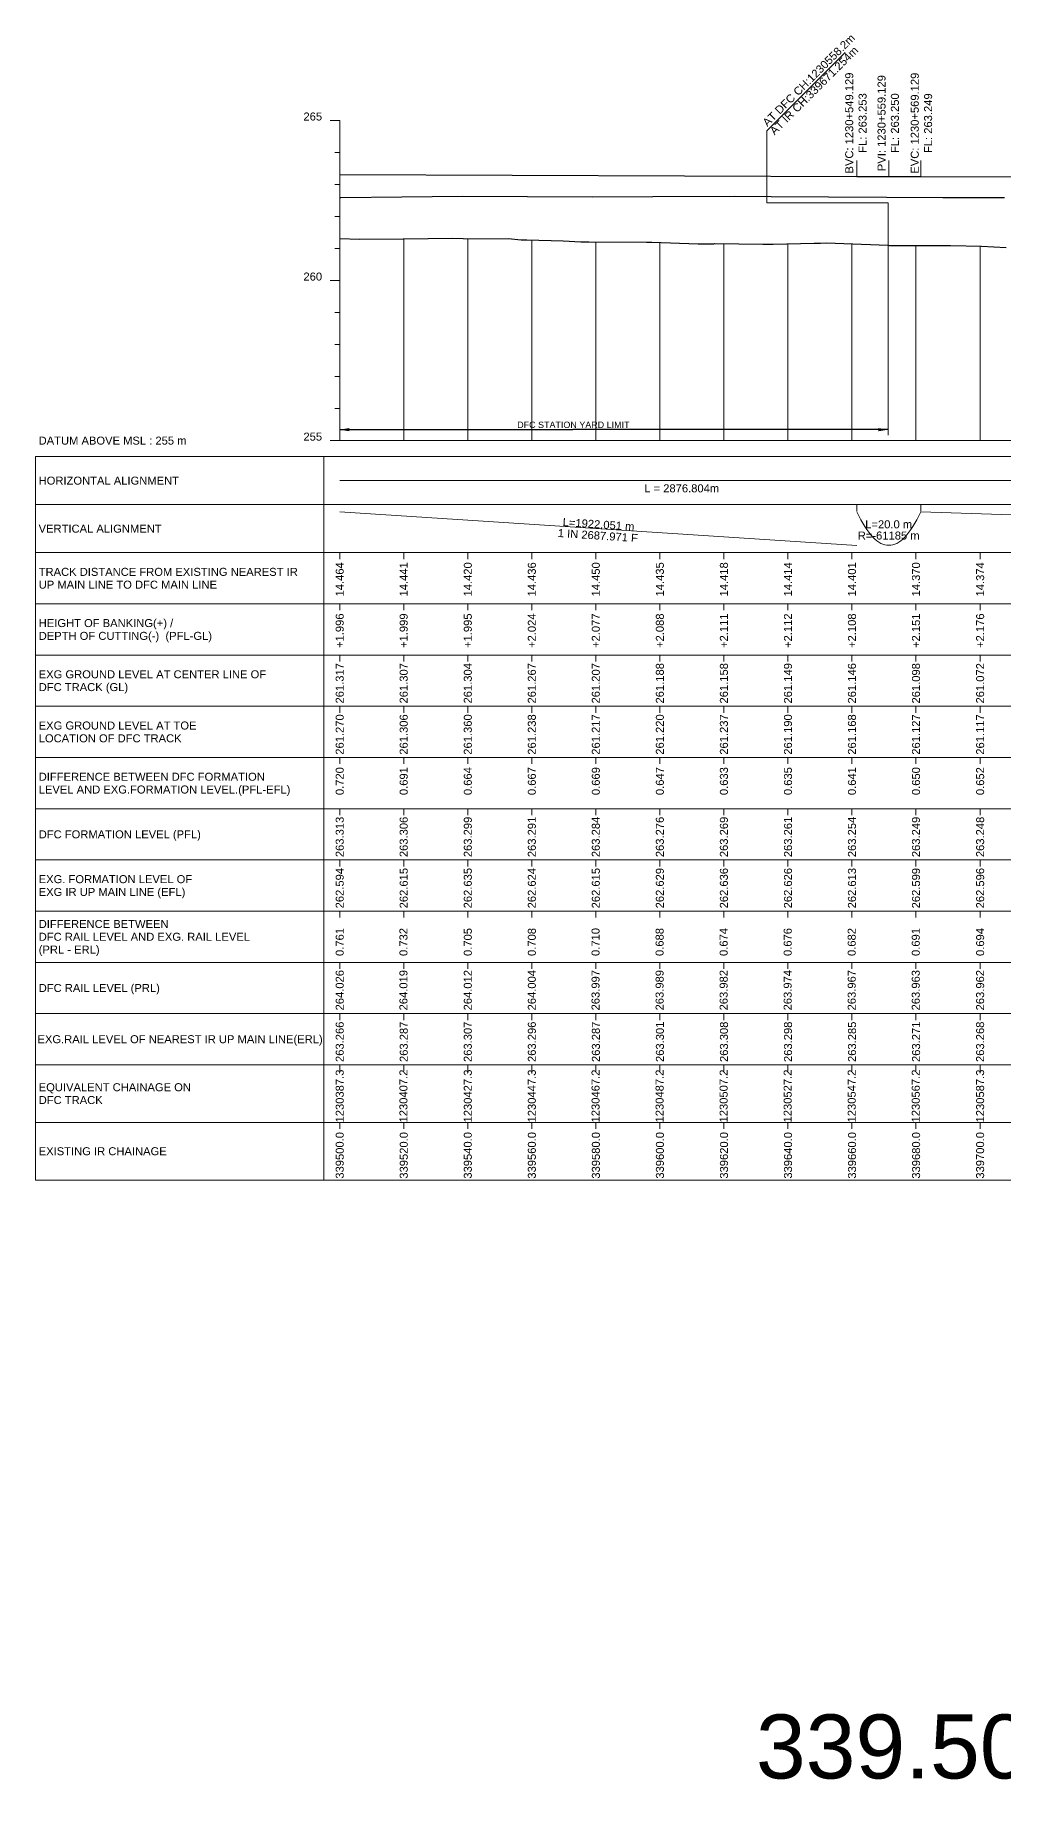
# Model space of a CAD drawing. Header units: metres. Extents: x 30905 to 43495, y -2428 to -1873.
# Drawn here: x 40905 to 41207, y -2428 to -1873 of the extents above; entities that cross this region are included whole.
import ezdxf
from ezdxf.enums import TextEntityAlignment as Align

# ---------------------------------------------------------------- set-up
doc = ezdxf.new("R2010")
doc.units = ezdxf.units.M
doc.header["$MEASUREMENT"] = 0
for name, color, linetype, lineweight in [('C-PROF-LABL-DG', 1, 'Continuous', 25), ('LS BVC-PVI-EVC TEXT', 10, 'Continuous', 0), ('LS CUT FILL', 10, 'Continuous', 0), ('LS DATUM', 7, 'Continuous', 0), ('LS DATUM X', 7, 'Continuous', 0), ('LS DATUM Y', 7, 'Continuous', 0), ('LS DIFF. EXG.RL & PRO. RL', 10, 'Continuous', 0), ('LS DIFF. PFL & EFL', 10, 'Continuous', 0), ('LS EXG FL', 7, 'Continuous', 0), ('LS EXG GL', 7, 'Continuous', 0), ('LS EXG GL AT PRO TOE', 7, 'Continuous', 0), ('LS EXG IR CH', 7, 'Continuous', 0), ('LS EXG RL', 7, 'Continuous', 0), ('LS EXG. FL', 7, 'Continuous', 0), ('LS EXG. GL', 7, 'Continuous', 0), ('LS EXG. GL AT PRO. TOE', 7, 'Continuous', 0), ('LS EXG. IR CH', 7, 'Continuous', 0), ('LS EXG. RL', 7, 'Continuous', 0), ('LS FRAME', 7, 'Continuous', 0), ('LS HORIZONTAL ALIGNMENT', 10, 'Continuous', 0), ('LS PFL-EFL', 10, 'Continuous', 0), ('LS PRL-ERL', 10, 'Continuous', 0), ('LS PRO FL', 10, 'Continuous', 0), ('LS PRO. CUT & FILL', 10, 'Continuous', 0), ('LS PRO. DFCC CH', 10, 'Continuous', 0), ('LS PRO. FL', 10, 'Continuous', 0), ('LS PRO. RL', 10, 'Continuous', 0), ('LS PROFILE EXG FL', 7, 'Continuous', 25), ('LS PROFILE EXG GL', 7, 'Continuous', 30), ('LS PROFILE PRO FL', 1, 'Continuous', 30), ('LS TICKS', 7, 'Continuous', 0), ('LS TRACK CENTER', 10, 'Continuous', 0), ("LS TRACK CENTER's", 10, 'Continuous', 0), ('LS VERTICAL ALIGNMENT', 10, 'Continuous', 0), ('Profile Grid', 7, 'Continuous', 0)]:
    doc.layers.add(name, color=color, linetype=linetype, lineweight=lineweight)
doc.layers.add('ref text', color=3, linetype='Continuous')
doc.layers.add('STATION YARD LIMIT IN LS', color=7, linetype='Continuous')
doc.styles.add('Arial', font='arial.ttf')
doc.styles.get("Standard").update_dxf_attribs({"font": 'arial.ttf'})
doc.styles.add('Style-Arial', font='arial.ttf')
doc.styles.add('StyleArial', font='arial.ttf')
doc.dimstyles.get("Standard").update_dxf_attribs({"dimtxt": 5, "dimasz": 0.18, "dimexe": 0.18, "dimexo": 0.0625, "dimgap": 0.09, "dimtad": 0, "dimtih": 1, "dimtoh": 1, "dimdec": 4, "dimzin": 0, "dimdsep": 46, "dimtxsty": 'Standard', "dimcen": 0.09, "dimadec": 0, "dimazin": 0, "dimtfac": 1, "dimtdec": 4, "dimtofl": 0, "dimtmove": 0, "dimatfit": 3, "dimfxl": 1, "dimtolj": 1, "dimtzin": 0, "dimarcsym": 0})

msp = doc.modelspace()

# ---------------------------------------------------------------- linework, layer by layer
at = {"layer": 'LS BVC-PVI-EVC TEXT'}
for p, q in [((41161.45, -1917.47), (41161.45, -1912.47)), ((41171.45, -1917.5), (41171.45, -1912.5)), ((41181.45, -1917.51), (41181.45, -1912.51))]:
    msp.add_line(p, q, dxfattribs=at)
at = {"layer": 'LS DATUM X', "color": 7, "linetype": 'Continuous', "lineweight": 0}
msp.add_line((41000, -2000), (41500.08, -2000), dxfattribs=at)
at = {"layer": 'LS DATUM Y', "color": 7, "linetype": 'Continuous', "lineweight": 0}
for p, q in [((40997, -1900), (41000, -1900)), ((40997, -1900), (41000, -1900)), ((41000, -2000), (41000, -1900)), ((40998.5, -1910), (41000, -1910)), ((40998.5, -1920), (41000, -1920)), ((40998.5, -1930), (41000, -1930)), ((40998.5, -1940), (41000, -1940)), ((40997, -1950), (41000, -1950)), ((40998.5, -1960), (41000, -1960)), ((40998.5, -1970), (41000, -1970)), ((40998.5, -1980), (41000, -1980)), ((40998.5, -1990), (41000, -1990)), ((40997, -2000), (41000, -2000))]:
    msp.add_line(p, q, dxfattribs=at)
at = {"layer": 'LS FRAME'}
for points in [[(40995, -2231), (40905, -2231), (40905, -2005)], [(40905, -2005), (40995, -2005)], [(40995, -2020), (40905, -2020)], [(40995, -2035), (40905, -2035)], [(40995, -2051), (40905, -2051)], [(40905, -2051), (40995, -2051)], [(40995, -2067), (40905, -2067)], [(40905, -2067), (40995, -2067)], [(40995, -2083), (40905, -2083)], [(40905, -2083), (40995, -2083)], [(40995, -2099), (40905, -2099)], [(40995, -2115), (40905, -2115)], [(40905, -2115), (40995, -2115)], [(40995, -2131), (40905, -2131)], [(40905, -2131), (40995, -2131)], [(40995, -2147), (40905, -2147)], [(40905, -2147), (40995, -2147)], [(40995, -2163), (40905, -2163)], [(40905, -2163), (40995, -2163)], [(40995, -2179), (40905, -2179)], [(40995, -2195), (40905, -2195)], [(40995, -2213), (40905, -2213)]]:
    msp.add_lwpolyline(points, dxfattribs=at)
at = {"layer": 'LS FRAME', "color": 7, "linetype": 'Continuous', "lineweight": 0, "flags": 128}
for points in [[(40995, -2020), (41505.08, -2020), (41505.08, -2005), (40995, -2005), (40995, -2020)], [(40995, -2035), (41505.08, -2035), (41505.08, -2020), (40995, -2020), (40995, -2035)], [(40995, -2051), (41505.08, -2051), (41505.08, -2035), (40995, -2035), (40995, -2051)], [(40995, -2067), (41505.08, -2067), (41505.08, -2051), (40995, -2051), (40995, -2067)], [(40995, -2083), (41505.08, -2083), (41505.08, -2067), (40995, -2067), (40995, -2083)], [(40995, -2099), (41505.08, -2099), (41505.08, -2083), (40995, -2083), (40995, -2099)], [(40995, -2115), (41505.08, -2115), (41505.08, -2099), (40995, -2099), (40995, -2115)], [(40995, -2131), (41505.08, -2131), (41505.08, -2115), (40995, -2115), (40995, -2131)], [(40995, -2147), (41505.08, -2147), (41505.08, -2131), (40995, -2131), (40995, -2147)], [(40995, -2163), (41505.08, -2163), (41505.08, -2147), (40995, -2147), (40995, -2163)], [(40995, -2179), (41505.08, -2179), (41505.08, -2163), (40995, -2163), (40995, -2179)], [(40995, -2195), (41505.08, -2195), (41505.08, -2179), (40995, -2179), (40995, -2195)], [(40995, -2213), (41505.08, -2213), (41505.08, -2195), (40995, -2195), (40995, -2213)], [(40995, -2231), (41505.08, -2231), (41505.08, -2213), (40995, -2213), (40995, -2231)]]:
    msp.add_lwpolyline(points, close=True, dxfattribs=at)
at = {"layer": 'LS FRAME', "color": 7, "linetype": 'Continuous', "lineweight": 0}
msp.add_3dface([(40995, -2099), (40915, -2099), (40915, -2099)], dxfattribs=at)
at = {"layer": 'LS HORIZONTAL ALIGNMENT', "lineweight": 0, "flags": 128}
msp.add_lwpolyline([(41000, -2012.5), (41213.62, -2012.5), (41213.62, -2012.5), (41253.62, -2011.45), (41253.62, -2011.45), (41313.17, -2011.45), (41313.17, -2011.45), (41353.17, -2012.5), (41353.17, -2012.5), (41408.62, -2012.5), (41408.62, -2012.5), (41448.62, -2013.55), (41448.62, -2013.55), (41500.08, -2013.55)], dxfattribs=at)
at = {"layer": 'LS PROFILE EXG FL'}
msp.add_lwpolyline([(41000, -1924.06), (41000.33, -1924.06), (41019.41, -1923.85), (41038.38, -1923.64), (41058.68, -1923.75), (41078.8, -1923.86), (41097.76, -1923.71), (41123.25, -1923.63), (41134.72, -1923.7), (41152.66, -1923.82), (41170.74, -1923.94), (41188.39, -1924.06), (41207.61, -1924.02)], dxfattribs=at)
at = {"layer": 'LS PROFILE EXG GL', "flags": 128}
msp.add_lwpolyline([(41000, -1936.83), (41006.16, -1937.05), (41019.78, -1936.92), (41019.95, -1936.93), (41035.31, -1936.79), (41038.55, -1936.9), (41040.13, -1936.96), (41052.62, -1936.91), (41056.64, -1937.26), (41057.05, -1937.27), (41058.39, -1937.28), (41069.75, -1937.63), (41075.32, -1937.91), (41077.82, -1937.92), (41095.86, -1938.05), (41096.14, -1938.04), (41097.46, -1938.03), (41097.46, -1938.03), (41111.92, -1938.52), (41116.8, -1938.56), (41117.2, -1938.38), (41132.14, -1938.58), (41133.54, -1938.64), (41133.63, -1938.63), (41135.37, -1938.6), (41148.19, -1938.33), (41150.11, -1938.28), (41151.93, -1938.23), (41171.33, -1938.98), (41171.75, -1939.01), (41188.47, -1939.04), (41188.7, -1939.04), (41188.93, -1939.03), (41190.76, -1939.07), (41200.4, -1939.29), (41208.12, -1939.66)], dxfattribs=at)
at = {"layer": 'LS PROFILE PRO FL', "flags": 128}
msp.add_lwpolyline([(41000, -1916.87), (41161.45, -1917.47), (41161.88, -1917.47), (41162.3, -1917.47), (41162.73, -1917.47), (41163.15, -1917.47), (41163.58, -1917.47), (41164.01, -1917.48), (41164.43, -1917.48), (41164.86, -1917.48), (41165.28, -1917.48), (41165.71, -1917.48), (41166.13, -1917.48), (41166.56, -1917.48), (41166.98, -1917.48), (41167.41, -1917.49), (41167.83, -1917.49), (41168.26, -1917.49), (41168.69, -1917.49), (41169.11, -1917.49), (41169.54, -1917.49), (41169.96, -1917.49), (41170.39, -1917.49), (41170.81, -1917.49), (41171.24, -1917.5), (41171.66, -1917.5), (41172.09, -1917.5), (41172.52, -1917.5), (41172.94, -1917.5), (41173.37, -1917.5), (41173.79, -1917.5), (41174.22, -1917.5), (41174.64, -1917.5), (41175.07, -1917.5), (41175.49, -1917.5), (41175.92, -1917.5), (41176.35, -1917.5), (41176.77, -1917.5), (41177.2, -1917.51), (41177.62, -1917.51), (41178.05, -1917.51), (41178.47, -1917.51), (41178.9, -1917.51), (41179.32, -1917.51), (41179.75, -1917.51), (41180.18, -1917.51), (41180.6, -1917.51), (41181.03, -1917.51), (41181.45, -1917.51), (41500.08, -1917.65)], dxfattribs=at)
at = {"layer": 'LS TICKS', "color": 7, "linetype": 'Continuous', "lineweight": 0, "flags": 128}
for points in [[(41161.45, -2022), (41161.45, -2020)], [(41181.45, -2022), (41181.45, -2020)], [(41000, -2037), (41000, -2035)], [(41019.98, -2037), (41019.98, -2035)], [(41040, -2037), (41040, -2035)], [(41060, -2037), (41060, -2035)], [(41079.98, -2037), (41079.98, -2035)], [(41099.98, -2037), (41099.98, -2035)], [(41119.98, -2037), (41119.98, -2035)], [(41139.99, -2037), (41139.99, -2035)], [(41159.97, -2037), (41159.97, -2035)], [(41179.97, -2037), (41179.97, -2035)], [(41200.01, -2037), (41200.01, -2035)], [(41000, -2053), (41000, -2051)], [(41019.98, -2053), (41019.98, -2051)], [(41040, -2053), (41040, -2051)], [(41060, -2053), (41060, -2051)], [(41079.98, -2053), (41079.98, -2051)], [(41099.98, -2053), (41099.98, -2051)], [(41119.98, -2053), (41119.98, -2051)], [(41139.99, -2053), (41139.99, -2051)], [(41159.97, -2053), (41159.97, -2051)], [(41179.97, -2053), (41179.97, -2051)], [(41200.01, -2053), (41200.01, -2051)], [(41000, -2069), (41000, -2067)], [(41019.98, -2069), (41019.98, -2067)], [(41040, -2069), (41040, -2067)], [(41060, -2069), (41060, -2067)], [(41079.98, -2069), (41079.98, -2067)], [(41099.98, -2069), (41099.98, -2067)], [(41119.98, -2069), (41119.98, -2067)], [(41139.99, -2069), (41139.99, -2067)], [(41159.97, -2069), (41159.97, -2067)], [(41179.97, -2069), (41179.97, -2067)], [(41200.01, -2069), (41200.01, -2067)], [(41000, -2085), (41000, -2083)], [(41019.98, -2085), (41019.98, -2083)], [(41040, -2085), (41040, -2083)], [(41060, -2085), (41060, -2083)], [(41079.98, -2085), (41079.98, -2083)], [(41099.98, -2085), (41099.98, -2083)], [(41119.98, -2085), (41119.98, -2083)], [(41139.99, -2085), (41139.99, -2083)], [(41159.97, -2085), (41159.97, -2083)], [(41179.97, -2085), (41179.97, -2083)], [(41200.01, -2085), (41200.01, -2083)], [(41000, -2101), (41000, -2099)], [(41019.98, -2101), (41019.98, -2099)], [(41040, -2101), (41040, -2099)], [(41060, -2101), (41060, -2099)], [(41079.98, -2101), (41079.98, -2099)], [(41099.98, -2101), (41099.98, -2099)], [(41119.98, -2101), (41119.98, -2099)], [(41139.99, -2101), (41139.99, -2099)], [(41159.97, -2101), (41159.97, -2099)], [(41179.97, -2101), (41179.97, -2099)], [(41200.01, -2101), (41200.01, -2099)], [(41000, -2117), (41000, -2115)], [(41019.98, -2117), (41019.98, -2115)], [(41040, -2117), (41040, -2115)], [(41060, -2117), (41060, -2115)], [(41079.98, -2117), (41079.98, -2115)], [(41099.98, -2117), (41099.98, -2115)], [(41119.98, -2117), (41119.98, -2115)], [(41139.99, -2117), (41139.99, -2115)], [(41159.97, -2117), (41159.97, -2115)], [(41179.97, -2117), (41179.97, -2115)], [(41200.01, -2117), (41200.01, -2115)], [(41000, -2133), (41000, -2131)], [(41019.98, -2133), (41019.98, -2131)], [(41040, -2133), (41040, -2131)], [(41060, -2133), (41060, -2131)], [(41079.98, -2133), (41079.98, -2131)], [(41099.98, -2133), (41099.98, -2131)], [(41119.98, -2133), (41119.98, -2131)], [(41139.99, -2133), (41139.99, -2131)], [(41159.97, -2133), (41159.97, -2131)], [(41179.97, -2133), (41179.97, -2131)], [(41200.01, -2133), (41200.01, -2131)], [(41000, -2149), (41000, -2147)], [(41019.98, -2149), (41019.98, -2147)], [(41040, -2149), (41040, -2147)], [(41060, -2149), (41060, -2147)], [(41079.98, -2149), (41079.98, -2147)], [(41099.98, -2149), (41099.98, -2147)], [(41119.98, -2149), (41119.98, -2147)], [(41139.99, -2149), (41139.99, -2147)], [(41159.97, -2149), (41159.97, -2147)], [(41179.97, -2149), (41179.97, -2147)], [(41200.01, -2149), (41200.01, -2147)], [(41000, -2165), (41000, -2163)], [(41019.98, -2165), (41019.98, -2163)], [(41040, -2165), (41040, -2163)], [(41060, -2165), (41060, -2163)], [(41079.98, -2165), (41079.98, -2163)], [(41099.98, -2165), (41099.98, -2163)], [(41119.98, -2165), (41119.98, -2163)], [(41139.99, -2165), (41139.99, -2163)], [(41159.97, -2165), (41159.97, -2163)], [(41179.97, -2165), (41179.97, -2163)], [(41200.01, -2165), (41200.01, -2163)], [(41000, -2181), (41000, -2179)], [(41019.98, -2181), (41019.98, -2179)], [(41040, -2181), (41040, -2179)], [(41060, -2181), (41060, -2179)], [(41079.98, -2181), (41079.98, -2179)], [(41099.98, -2181), (41099.98, -2179)], [(41119.98, -2181), (41119.98, -2179)], [(41139.99, -2181), (41139.99, -2179)], [(41159.97, -2181), (41159.97, -2179)], [(41179.97, -2181), (41179.97, -2179)], [(41200.01, -2181), (41200.01, -2179)], [(41000, -2197), (41000, -2195)], [(41019.98, -2197), (41019.98, -2195)], [(41040, -2197), (41040, -2195)], [(41060, -2197), (41060, -2195)], [(41079.98, -2197), (41079.98, -2195)], [(41099.98, -2197), (41099.98, -2195)], [(41119.98, -2197), (41119.98, -2195)], [(41139.99, -2197), (41139.99, -2195)], [(41159.97, -2197), (41159.97, -2195)], [(41179.97, -2197), (41179.97, -2195)], [(41200.01, -2197), (41200.01, -2195)], [(41000, -2215), (41000, -2213)], [(41019.98, -2215), (41019.98, -2213)], [(41040, -2215), (41040, -2213)], [(41060, -2215), (41060, -2213)], [(41079.98, -2215), (41079.98, -2213)], [(41099.98, -2215), (41099.98, -2213)], [(41119.98, -2215), (41119.98, -2213)], [(41139.99, -2215), (41139.99, -2213)], [(41159.97, -2215), (41159.97, -2213)], [(41179.97, -2215), (41179.97, -2213)], [(41200.01, -2215), (41200.01, -2213)]]:
    msp.add_lwpolyline(points, dxfattribs=at)
at = {"layer": 'LS VERTICAL ALIGNMENT', "linetype": 'Continuous', "lineweight": 0, "flags": 128}
for points in [[(41000, -2022.25), (41161.45, -2032.75)], [(41161.45, -2022.25), (41162.08, -2023.52), (41162.7, -2024.71), (41163.33, -2025.82), (41163.95, -2026.84), (41164.58, -2027.79), (41165.2, -2028.65), (41165.83, -2029.43), (41166.45, -2030.13), (41167.08, -2030.74), (41167.7, -2031.27), (41168.33, -2031.72), (41168.95, -2032.09), (41169.58, -2032.38), (41170.2, -2032.59), (41170.83, -2032.71), (41172.08, -2032.71), (41172.7, -2032.59), (41173.33, -2032.38), (41173.95, -2032.09), (41174.58, -2031.72), (41175.2, -2031.27), (41175.83, -2030.74), (41176.45, -2030.13), (41177.08, -2029.43), (41177.7, -2028.65), (41178.33, -2027.79), (41178.95, -2026.84), (41179.58, -2025.82), (41180.2, -2024.71), (41180.83, -2023.52), (41181.45, -2022.25)], [(41181.45, -2022.25), (41500.08, -2032.75)]]:
    msp.add_lwpolyline(points, dxfattribs=at)
at = {"layer": 'Profile Grid', "linetype": 'Continuous', "lineweight": 0, "flags": 128}
for points in [[(41000, -2000), (41000, -1936.83)], [(41019.98, -2000), (41019.98, -1936.93)], [(41040, -2000), (41040, -1936.96)], [(41060, -2000), (41060, -1937.33)], [(41079.98, -2000), (41079.98, -1937.93)], [(41099.98, -2000), (41099.98, -1938.12)], [(41119.98, -2000), (41119.98, -1938.42)], [(41139.99, -2000), (41139.99, -1938.51)], [(41159.97, -2000), (41159.97, -1938.54)], [(41179.97, -2000), (41179.97, -1939.02)], [(41200.01, -2000), (41200.01, -1939.28)]]:
    msp.add_lwpolyline(points, dxfattribs=at)
at = {"layer": 'STATION YARD LIMIT IN LS', "color": 10, "lineweight": 15}
msp.add_lwpolyline([(41171.25, -1998.29), (41171.25, -1925.76), (41133.37, -1925.76), (41133.37, -1903.21), (41157.81, -1878.76)], dxfattribs=at)

# ---------------------------------------------------------------- texts
at = {"layer": 'C-PROF-LABL-DG', "color": 1, "linetype": 'Continuous', "lineweight": 25, "char_height": 2.5, "attachment_point": 5, "rotation": 90, "style": 'Arial'}
for s, insert in [('BVC: 1230+549.129\\PFL: 263.253', (41161.23, -1900.79)), ('EVC: 1230+569.129\\PFL: 263.249', (41181.69, -1900.83)), ('PVI: 1230+559.129\\PFL: 263.250', (41171.32, -1900.82))]:
    msp.add_mtext(s, dxfattribs=dict(at, insert=insert))
at = {"layer": 'LS CUT FILL', "lineweight": 0, "style": 'Style-Arial'}
for s, p in [('+1.996', (41000, -2054)), ('+1.999', (41019.98, -2054)), ('+1.995', (41040, -2054)), ('+2.024', (41060, -2054)), ('+2.077', (41079.98, -2054)), ('+2.088', (41099.98, -2054)), ('+2.111', (41119.98, -2054)), ('+2.112', (41139.99, -2054)), ('+2.108', (41159.97, -2054)), ('+2.151', (41179.97, -2054)), ('+2.176', (41200.01, -2054))]:
    msp.add_text(s, height=2.5, rotation=90, dxfattribs=at).set_placement(p, align=Align.MIDDLE_RIGHT)
at = {"layer": 'LS DATUM', "color": 7, "style": 'StyleArial'}
msp.add_text('DATUM ABOVE MSL : 255 m', height=2.5, rotation=0, dxfattribs=at).set_placement((40905.97, -2000), align=Align.MIDDLE_LEFT)
at = {"layer": 'LS DATUM Y', "color": 7, "lineweight": 0, "style": 'Style-Arial'}
for s, p in [('265', (40994.5, -1900)), ('265', (40994.5, -1900)), ('260', (40994.5, -1950)), ('255', (40994.5, -2000))]:
    msp.add_text(s, height=2.5, dxfattribs=at).set_placement(p, align=Align.RIGHT)
at = {"layer": 'LS DIFF. EXG.RL & PRO. RL', "color": 10, "style": 'StyleArial'}
for s, p in [('DIFFERENCE BETWEEN ', (40906, -2151)), ('DFC RAIL LEVEL AND EXG. RAIL LEVEL ', (40906, -2155)), ('(PRL - ERL)', (40906, -2159))]:
    msp.add_text(s, height=2.5, rotation=0, dxfattribs=at).set_placement(p, align=Align.MIDDLE_LEFT)
at = {"layer": 'LS DIFF. PFL & EFL', "color": 10, "style": 'StyleArial'}
for s, p in [('DIFFERENCE BETWEEN DFC FORMATION ', (40906, -2105)), ('LEVEL AND EXG.FORMATION LEVEL.(PFL-EFL)', (40906, -2109))]:
    msp.add_text(s, height=2.5, rotation=0, dxfattribs=at).set_placement(p, align=Align.MIDDLE_LEFT)
at = {"layer": 'LS EXG FL', "style": 'StyleArial'}
for s, p in [('EXG. FORMATION LEVEL OF', (40906, -2137)), ('EXG IR UP MAIN LINE (EFL)', (40906, -2141))]:
    msp.add_text(s, height=2.5, rotation=0, dxfattribs=at).set_placement(p, align=Align.MIDDLE_LEFT)
at = {"layer": 'LS EXG GL', "lineweight": 0, "style": 'Style-Arial'}
for s, p in [('261.317', (41000, -2069.5)), ('261.307', (41019.98, -2069.5)), ('261.304', (41040, -2069.5)), ('261.267', (41060, -2069.5)), ('261.207', (41079.98, -2069.5)), ('261.188', (41099.98, -2069.5)), ('261.158', (41119.98, -2069.5)), ('261.149', (41139.99, -2069.5)), ('261.146', (41159.97, -2069.5)), ('261.098', (41179.97, -2069.5)), ('261.072', (41200.01, -2069.5))]:
    msp.add_text(s, height=2.5, rotation=90, dxfattribs=at).set_placement(p, align=Align.MIDDLE_RIGHT)
at = {"layer": 'LS EXG GL AT PRO TOE', "color": 7, "style": 'StyleArial'}
for s, p in [('EXG GROUND LEVEL AT TOE', (40906, -2089)), ('LOCATION OF DFC TRACK', (40906, -2093))]:
    msp.add_text(s, height=2.5, rotation=0, dxfattribs=at).set_placement(p, align=Align.MIDDLE_LEFT)
at = {"layer": 'LS EXG IR CH', "style": 'Style-Arial'}
for s, p in [('339500.0', (41000, -2216)), ('339520.0', (41020, -2216)), ('339540.0', (41040, -2216)), ('339560.0', (41060, -2216)), ('339580.0', (41080, -2216)), ('339600.0', (41100, -2216)), ('339620.0', (41120, -2216)), ('339640.0', (41140, -2216)), ('339660.0', (41160, -2216)), ('339680.0', (41180, -2216)), ('339700.0', (41200, -2216))]:
    msp.add_text(s, height=2.5, rotation=90, dxfattribs=at).set_placement(p, align=Align.MIDDLE_RIGHT)
at = {"layer": 'LS EXG RL', "style": 'Style-Arial'}
for s, p in [('263.266', (41000, -2181.5)), ('263.287', (41020, -2181.5)), ('263.307', (41040, -2181.5)), ('263.296', (41060, -2181.5)), ('263.287', (41080, -2181.5)), ('263.301', (41100, -2181.5)), ('263.308', (41120, -2181.5)), ('263.298', (41140, -2181.5)), ('263.285', (41160, -2181.5)), ('263.271', (41180, -2181.5)), ('263.268', (41200, -2181.5))]:
    msp.add_text(s, height=2.5, rotation=90, dxfattribs=at).set_placement(p, align=Align.MIDDLE_RIGHT)
at = {"layer": 'LS EXG. FL'}
for s, p in [('262.594', (41000, -2133.5)), ('262.615', (41019.98, -2133.5)), ('262.635', (41040, -2133.5)), ('262.624', (41060, -2133.5)), ('262.615', (41079.98, -2133.5)), ('262.629', (41099.98, -2133.5)), ('262.636', (41119.98, -2133.5)), ('262.626', (41139.99, -2133.5)), ('262.613', (41159.97, -2133.5)), ('262.599', (41179.97, -2133.5)), ('262.596', (41200.01, -2133.5))]:
    msp.add_text(s, height=2.5, rotation=90, dxfattribs=at).set_placement(p, align=Align.MIDDLE_RIGHT)
at = {"layer": 'LS EXG. GL', "color": 7, "style": 'StyleArial'}
for s, p in [('EXG GROUND LEVEL AT CENTER LINE OF ', (40906, -2073)), ('DFC TRACK (GL)', (40906, -2077))]:
    msp.add_text(s, height=2.5, rotation=0, dxfattribs=at).set_placement(p, align=Align.MIDDLE_LEFT)
at = {"layer": 'LS EXG. GL AT PRO. TOE'}
for s, p in [('261.270', (41000, -2085.5)), ('261.306', (41019.98, -2085.5)), ('261.360', (41040, -2085.5)), ('261.238', (41060, -2085.5)), ('261.217', (41079.98, -2085.5)), ('261.220', (41099.98, -2085.5)), ('261.237', (41119.98, -2085.5)), ('261.190', (41139.99, -2085.5)), ('261.168', (41159.97, -2085.5)), ('261.127', (41179.97, -2085.5)), ('261.117', (41200.01, -2085.5))]:
    msp.add_text(s, height=2.5, rotation=90, dxfattribs=at).set_placement(p, align=Align.MIDDLE_RIGHT)
at = {"layer": 'LS EXG. IR CH', "style": 'StyleArial'}
msp.add_text('EXISTING IR CHAINAGE', height=2.5, rotation=0, dxfattribs=at).set_placement((40906, -2222), align=Align.MIDDLE_LEFT)
at = {"layer": 'LS EXG. RL', "style": 'StyleArial'}
msp.add_text('EXG.RAIL LEVEL OF NEAREST IR UP MAIN LINE(ERL)', height=2.5, rotation=0, dxfattribs=at).set_placement((40905.61, -2187), align=Align.MIDDLE_LEFT)
at = {"layer": 'LS HORIZONTAL ALIGNMENT', "style": 'StyleArial'}
msp.add_text('HORIZONTAL ALIGNMENT', height=2.5, rotation=0, dxfattribs=at).set_placement((40905.97, -2012.5), align=Align.MIDDLE_LEFT)
at = {"layer": 'LS HORIZONTAL ALIGNMENT', "lineweight": 0, "insert": (41106.81, -2014.92), "char_height": 2.5, "attachment_point": 5, "line_spacing_factor": 0.6, "style": 'Style-Arial'}
msp.add_mtext('L = 2876.804m', dxfattribs=at)
at = {"layer": 'LS PFL-EFL'}
for s, p in [('0.720', (41000, -2102)), ('0.691', (41019.98, -2102)), ('0.664', (41040, -2102)), ('0.667', (41060, -2102)), ('0.669', (41079.98, -2102)), ('0.647', (41099.98, -2102)), ('0.633', (41119.98, -2102)), ('0.635', (41139.99, -2102)), ('0.641', (41159.97, -2102)), ('0.650', (41179.97, -2102)), ('0.652', (41200.01, -2102))]:
    msp.add_text(s, height=2.5, rotation=90, dxfattribs=at).set_placement(p, align=Align.MIDDLE_RIGHT)
at = {"layer": 'LS PRL-ERL'}
for s, p in [('0.761', (41001.25, -2161)), ('0.732', (41021.15, -2161)), ('0.705', (41041.25, -2161)), ('0.708', (41061.25, -2161)), ('0.710', (41081.15, -2161)), ('0.688', (41101.15, -2161)), ('0.674', (41121.15, -2161)), ('0.676', (41141.15, -2161)), ('0.682', (41161.15, -2161)), ('0.691', (41181.15, -2161)), ('0.694', (41201.25, -2161))]:
    msp.add_text(s, height=2.5, rotation=90, dxfattribs=at).set_placement(p)
at = {"layer": 'LS PRO FL', "lineweight": 0, "style": 'Style-Arial'}
for s, p in [('263.313', (41000, -2117.5)), ('263.306', (41019.98, -2117.5)), ('263.299', (41040, -2117.5)), ('263.291', (41060, -2117.5)), ('263.284', (41079.98, -2117.5)), ('263.276', (41099.98, -2117.5)), ('263.269', (41119.98, -2117.5)), ('263.261', (41139.99, -2117.5)), ('263.254', (41159.97, -2117.5)), ('263.249', (41179.97, -2117.5)), ('263.248', (41200.01, -2117.5))]:
    msp.add_text(s, height=2.5, rotation=90, dxfattribs=at).set_placement(p, align=Align.MIDDLE_RIGHT)
at = {"layer": 'LS PRO. CUT & FILL', "color": 10, "style": 'StyleArial'}
for s, p in [('HEIGHT OF BANKING(+) /', (40906, -2057)), ('DEPTH OF CUTTING(-)  (PFL-GL)', (40906, -2061))]:
    msp.add_text(s, height=2.5, rotation=0, dxfattribs=at).set_placement(p, align=Align.MIDDLE_LEFT)
at = {"layer": 'LS PRO. DFCC CH', "color": 10, "style": 'Style-Arial'}
for s, p in [('EQUIVALENT CHAINAGE ON ', (40906, -2202)), ('DFC TRACK', (40906, -2206))]:
    msp.add_text(s, height=2.5, rotation=0, dxfattribs=at).set_placement(p, align=Align.MIDDLE_LEFT)
at = {"layer": 'LS PRO. DFCC CH'}
for s, p in [('1230387.3', (41001.25, -2213)), ('1230407.2', (41021.15, -2213)), ('1230427.3', (41041.25, -2213)), ('1230447.3', (41061.25, -2213)), ('1230467.2', (41081.15, -2213)), ('1230487.2', (41101.15, -2213)), ('1230507.2', (41121.15, -2213)), ('1230527.2', (41141.15, -2213)), ('1230547.2', (41161.15, -2213)), ('1230567.2', (41181.15, -2213)), ('1230587.3', (41201.25, -2213))]:
    msp.add_text(s, height=2.5, rotation=90, dxfattribs=at).set_placement(p)
at = {"layer": 'LS PRO. FL', "color": 10, "style": 'StyleArial'}
msp.add_text('DFC FORMATION LEVEL (PFL) ', height=2.5, rotation=0, dxfattribs=at).set_placement((40906, -2123), align=Align.MIDDLE_LEFT)
at = {"layer": 'LS PRO. RL'}
for s, p in [('264.026', (41001.25, -2178)), ('264.019', (41021.15, -2178)), ('264.012', (41041.25, -2178)), ('264.004', (41061.25, -2178)), ('263.997', (41081.15, -2178)), ('263.989', (41101.15, -2178)), ('263.982', (41121.15, -2178)), ('263.974', (41141.15, -2178)), ('263.967', (41161.15, -2178)), ('263.963', (41181.15, -2178)), ('263.962', (41201.25, -2178))]:
    msp.add_text(s, height=2.5, rotation=90, dxfattribs=at).set_placement(p)
at = {"layer": 'LS PRO. RL', "color": 10, "style": 'StyleArial'}
msp.add_text('DFC RAIL LEVEL (PRL)', height=2.5, rotation=0, dxfattribs=at).set_placement((40906, -2171), align=Align.MIDDLE_LEFT)
at = {"layer": 'LS TRACK CENTER'}
for s, p in [('14.464', (41000, -2038)), ('14.441', (41019.98, -2038)), ('14.420', (41040, -2038)), ('14.436', (41060, -2038)), ('14.450', (41079.98, -2038)), ('14.435', (41099.98, -2038)), ('14.418', (41119.98, -2038)), ('14.414', (41139.99, -2038)), ('14.401', (41159.97, -2038)), ('14.370', (41179.97, -2038)), ('14.374', (41200.01, -2038))]:
    msp.add_text(s, height=2.5, rotation=90, dxfattribs=at).set_placement(p, align=Align.MIDDLE_RIGHT)
at = {"layer": "LS TRACK CENTER's", "color": 10, "style": 'StyleArial'}
for s, p in [('TRACK DISTANCE FROM EXISTING NEAREST IR ', (40906, -2041)), ('UP MAIN LINE TO DFC MAIN LINE', (40906, -2045))]:
    msp.add_text(s, height=2.5, rotation=0, dxfattribs=at).set_placement(p, align=Align.MIDDLE_LEFT)
at = {"layer": 'LS VERTICAL ALIGNMENT', "style": 'StyleArial'}
msp.add_text('VERTICAL ALIGNMENT', height=2.5, rotation=0, dxfattribs=at).set_placement((40905.97, -2027.5), align=Align.MIDDLE_LEFT)
at = {"layer": 'LS VERTICAL ALIGNMENT', "lineweight": 0, "insert": (41080.73, -2027.92), "char_height": 2.5, "attachment_point": 5, "rotation": 356.279, "line_spacing_factor": 0.84, "style": 'Style-Arial'}
msp.add_mtext('L=1922.051 m\\P1 IN 2687.971 F', dxfattribs=at)
at = {"layer": 'LS VERTICAL ALIGNMENT', "lineweight": 0, "insert": (41171.45, -2027.92), "char_height": 2.5, "attachment_point": 5, "line_spacing_factor": 0.84, "style": 'Style-Arial'}
msp.add_mtext('L=20.0 m\\PR=-61185 m', dxfattribs=at)
at = {"layer": 'ref text', "color": 3, "insert": (41130, -2418.23), "char_height": 20, "width": 256.3165, "attachment_point": 7, "bg_fill": 3, "box_fill_scale": 1.5, "bg_fill_color": 256, "bg_fill_transparency": 0}
msp.add_mtext('339.500 TO 340.000', dxfattribs=at)
at = {"layer": 'STATION YARD LIMIT IN LS', "color": 10, "lineweight": 15, "style": 'StyleArial'}
msp.add_text('AT DFC CH:1230558.2m', height=2.5, rotation=45, dxfattribs=at).set_placement((41133.58, -1902.07))
at = {"layer": 'STATION YARD LIMIT IN LS', "lineweight": 15, "style": 'StyleArial'}
msp.add_text('AT IR CH:339671.254m', height=2.5, rotation=45, dxfattribs=at).set_placement((41135.82, -1904.7))
at = {"layer": 'STATION YARD LIMIT IN LS', "color": 10, "lineweight": 15, "insert": (41072.97, -1995.08), "char_height": 2, "attachment_point": 5, "rotation": 0, "line_spacing_factor": 0.84, "style": 'Style-Arial'}
msp.add_mtext('DFC STATION YARD LIMIT', dxfattribs=at)

# ---------------------------------------------------------------- leaders
at = {"layer": 'STATION YARD LIMIT IN LS', "color": 10, "lineweight": 15}
for points in [[(41000, -1996.58), (41072.76, -1996.58)], [(41171.25, -1996.58), (41072.76, -1996.58)]]:
    msp.add_leader(points, dimstyle='Standard', override={"dimasz": 3}, dxfattribs=at)

doc.saveas('drawing.dxf')
